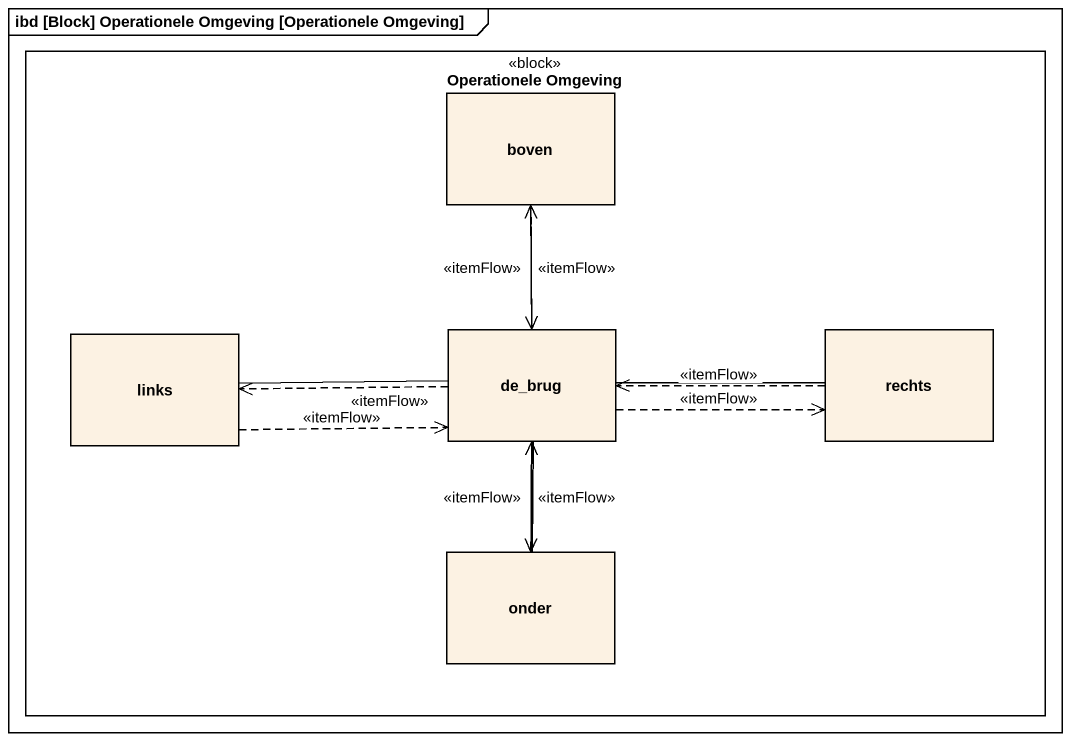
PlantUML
@startuml
mainframe ibd [Block] Operationele Omgeving [Operationele Omgeving]
rectangle "Operationele Omgeving" as Operationele_Omgeving <<block>> {
  rectangle boven
  rectangle links
  rectangle de_brug
  rectangle rechts
  rectangle onder
}
boven ..> de_brug : <<itemFlow>>
boven -- de_brug
links -right- de_brug
links .right.> de_brug : <<itemFlow>>
de_brug .up.> boven : <<itemFlow>>
de_brug .left.> links : <<itemFlow>>
de_brug -right- rechts
de_brug .right.> rechts : <<itemFlow>>
de_brug -- onder
de_brug ..> onder : <<itemFlow>>
rechts .left.> de_brug : <<itemFlow>>
onder .up.> de_brug : <<itemFlow>>
@enduml
